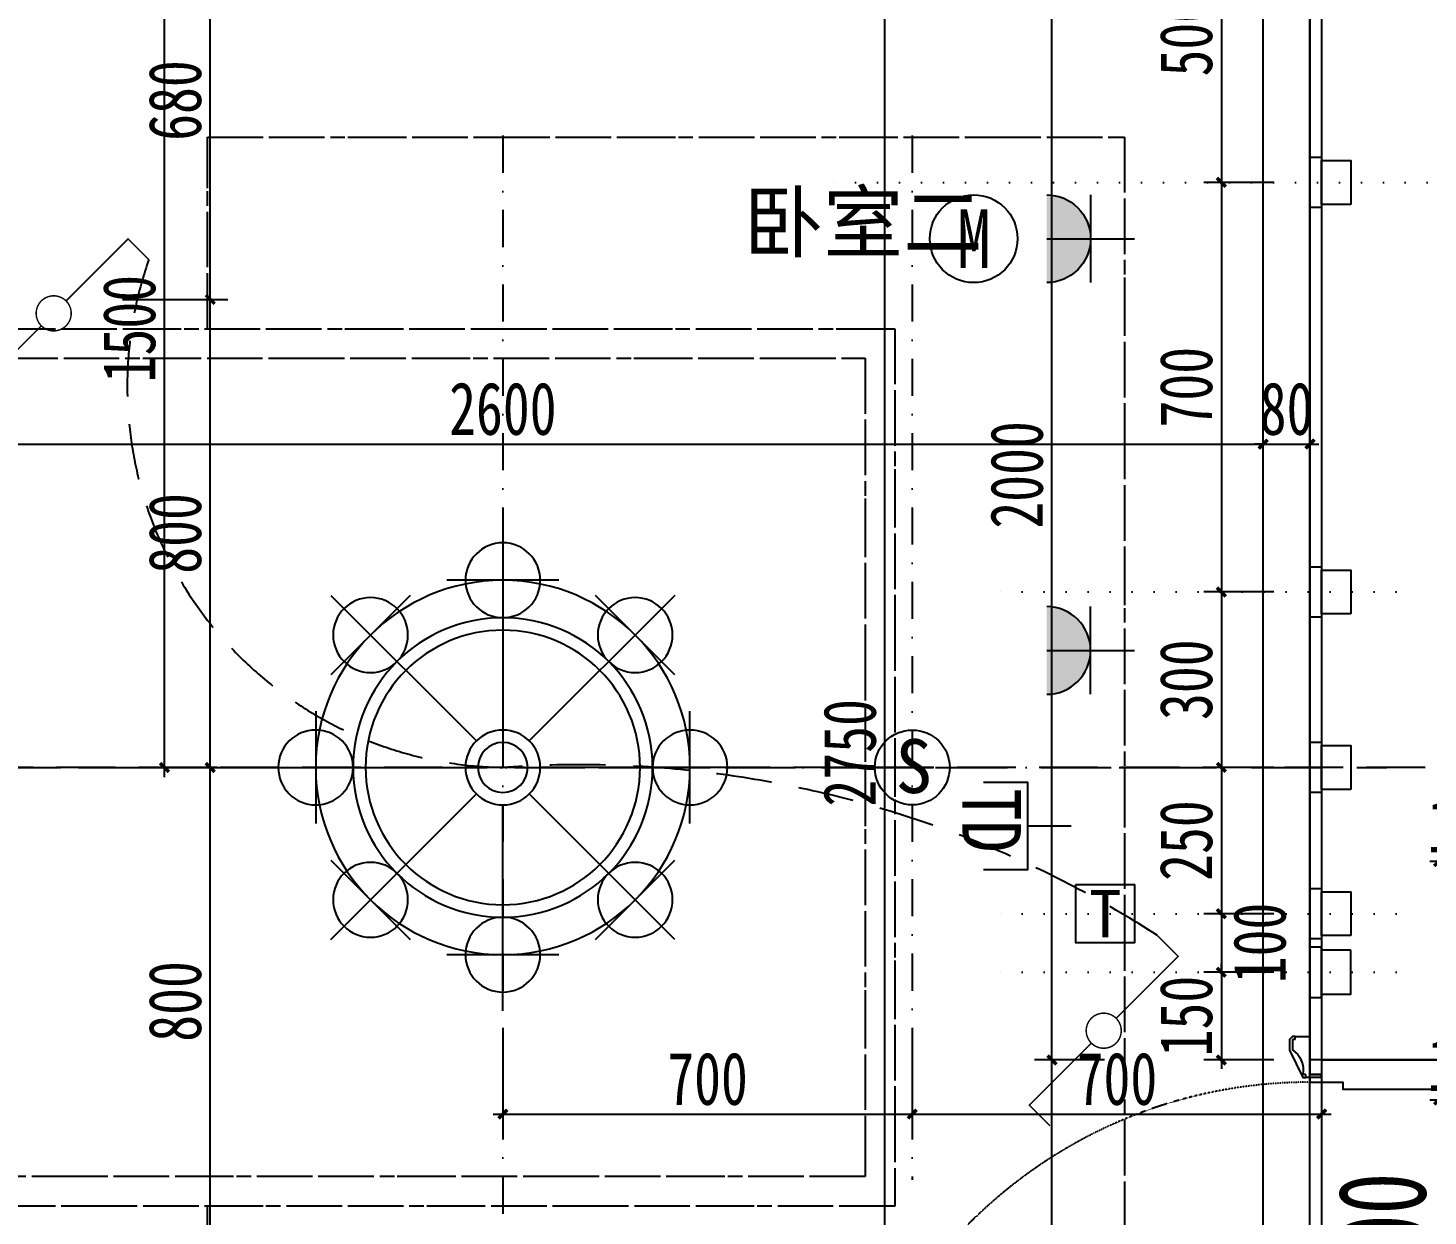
# Model space of a CAD drawing. Header units: millimetres. Extents: x -297 to 39764, y -29258 to 20315.
# Drawn here: x 8450 to 10844, y -17909 to -15878 of the extents above; entities that cross this region are included whole.
import ezdxf
from ezdxf.enums import TextEntityAlignment as Align

# ---------------------------------------------------------------- set-up
doc = ezdxf.new("R2010")
doc.units = ezdxf.units.MM
for name, pattern in [('_DASH', [0.6, 0.4, -0.2]), ('DASH', [0.35, 0.25, -0.1]), ('DASHDOT2', [12.7, 6.35, -3.175, 0, -3.175]), ('DOT2', [0.125, 0, -0.125]), ('HIDDEN', [9.525, 6.35, -3.175])]:
    doc.linetypes.add(name, pattern=pattern)
doc.layers.get('Defpoints').update_dxf_attribs({"color": 250})
for name, color, linetype in [('.-P平面尺寸', 30, 'DASH'), ('.-P建筑梁位', 4, 'Continuous'), ('.P-中心线', 214, 'DASH'), ('.P-墙体尺寸标注', 252, 'Continuous'), ('.P-家具虚线层', 250, 'Continuous'), ('.p-灯具连线', 6, 'Continuous'), ('.P-装饰轮廓', 180, 'Continuous'), ('.P-门', 4, 'Continuous'), ('.P-门套', 141, 'Continuous'), ('.PC-喷淋.烟感', 33, 'Continuous'), ('.PC-天花尺寸标注', 252, 'Continuous'), ('.PC-天花灯具', 203, 'Continuous'), ('.PC-天花造型', 163, 'Continuous'), ('.PC-灯具尺寸标注', 252, 'Continuous'), ('.PC-综合天花虚线层', 14, 'DASHDOT2'), ('.PF-活动家具', 141, 'Continuous'), ('.ZD-开关', 43, 'Continuous'), ('.ZD-弱电插座', 122, 'Continuous'), ('.ZD-强电开关', 183, 'Continuous'), ('.ZD-强电插座', 43, 'Continuous'), ('.ZD-插座虚线层', 214, 'DASH'), ('.ZD-点位引线', 1, 'Continuous'), ('.ZD-点位标注', 252, 'Continuous'), ('.ZD-空调开关', 212, 'Continuous'), ('A-Wall', 2, 'Continuous'), ('A-索引', 57, 'Continuous'), ('FF-TEXT', 2, 'Continuous'), ('Y-移动家具', 141, 'Continuous')]:
    doc.layers.add(name, color=color, linetype=linetype)
doc.styles.add('CHINESE', font='')
doc.styles.add('宋体', font='', dxfattribs={"width": 0.7, "height": 5})
doc.styles.add('文字样式', font='', dxfattribs={"width": 0.75})
doc.styles.get('CHINESE').set_extended_font_data('SimSun')
doc.styles.get('宋体').set_extended_font_data('SimSun')
doc.styles.get('文字样式').set_extended_font_data('SimSun')
doc.dimstyles.new('西安1-40（内部尺寸）', dxfattribs={"dimscale": 30, "dimtxt": 3, "dimasz": 0.5, "dimexe": 1, "dimexo": 1, "dimgap": 0.5, "dimtad": 1, "dimdec": 0, "dimrnd": 5, "dimtxsty": '文字样式', "dimblk": 'ARCHTICK', "dimcen": 1, "dimdle": 0.55, "dimclrd": 252, "dimclre": 252, "dimclrt": 30, "dimadec": 0, "dimazin": 0, "dimtfac": 1, "dimtdec": 0, "dimtix": 1, "dimtmove": 2, "dimatfit": 3, "dimfxl": 5, "dimfxlon": 1, "dimarcsym": 0})

# ---------------------------------------------------------------- blocks, each defined once
blk = doc.blocks.new('A$C303A7B2C')
at = {"layer": '.P-门套', "ltscale": 300}
for p, q in [((-60, 25), (-65, 25)), ((-65, 25), (-65, 0)), ((-60, 25), (-60, 30)), ((-60, 30), (-42, 30)), ((-65, 0), (0, 0)), ((0, 7), (0, 11.4)), ((5, 7), (0, 7)), ((0, -20), (0, 0)), ((5, -20), (5, 7)), ((5, -20), (0, -20))]:
    blk.add_line(p, q, dxfattribs=at)
for centre, radius, start, end in [((-7.7, 52.1), 40.8, 212.7332, 280.031), ((-0.5, 11.4), 0.5, 0, 100.031)]:
    blk.add_arc(centre, radius, start, end, dxfattribs=at)
at = {"layer": 'A-索引', "color": 5}
blk.add_lwpolyline([(-65, 25), (-65, 30), (-60, 35), (-42, 35), (5, 12), (5, 7)], dxfattribs=at)
blk = doc.blocks.new('*U62')
at = {"layer": '.P-门'}
blk.add_lwpolyline([(-88, 0), (-88, -824), (-38, -824), (-38, 0)], close=True, dxfattribs=at)
at = {"layer": '.P-门', "color": 251, "linetype": 'DASH', "ltscale": 0.05}
blk.add_arc((-38, 0), 824, 180, 270, dxfattribs=at)
at = {"layer": '.P-门套', "ltscale": 15}
for points in [[(-860, 240), (-860, 220), (-865, 220), (-865, 240), (-900, 240), (-900, 0), (-875, 0), (-875, 20), (-870, 20), (-870, 0), (-862, 0), (-862, 0), (-862, 56), (-850, 56), (-850, 240)], [(-40, 240), (-40, 220), (-35, 220), (-35, 240), (0, 240), (0, 0), (-25, 0), (-25, 20), (-30, 20), (-30, 0), (-38, 0), (-38, 0), (-38, 56), (-50, 56), (-50, 240)]]:
    blk.add_lwpolyline(points, close=True, dxfattribs=at)
at = {"layer": '.P-门套', "linetype": 'ByBlock'}
blk.add_blockref('A$C303A7B2C', (-865, 240), dxfattribs=at)
at = {"layer": '.P-门套', "linetype": 'ByBlock', "xscale": -1}
blk.add_blockref('A$C303A7B2C', (-35, 240), dxfattribs=at)
at = {"layer": '.P-门套', "linetype": 'ByBlock', "xscale": -1, "rotation": 180}
blk.add_blockref('A$C303A7B2C', (-875, 0), dxfattribs=at)
at = {"layer": '.P-门套', "linetype": 'ByBlock', "rotation": 180}
blk.add_blockref('A$C303A7B2C', (-25, 0), dxfattribs=at)
blk = doc.blocks.new('xc18001')
at = {"layer": 'Y-移动家具', "linetype": 'DASH', "ltscale": 100}
for p, q in [((650, -30, 0), (650, -2050, 0)), ((2150, -2050, 0), (2150, -30, 0)), ((650, -2050, 0), (2150, -2050, 0))]:
    blk.add_line(p, q, dxfattribs=at)
at = {"layer": 'Y-移动家具', "color": 250, "linetype": 'DASH', "ltscale": 100}
for p, q in [((700.5, -524.2, 0), (700.5, -1999.5, 0)), ((2099.5, -1999.5, 0), (2099.5, -524.2, 0)), ((700.5, -1999.5, 0), (2099.5, -1999.5, 0))]:
    blk.add_line(p, q, dxfattribs=at)
at = {"layer": 'Y-移动家具', "color": 250, "linetype": 'DASH', "ltscale": 100, "elevation": 0}
blk.add_lwpolyline([(650, -875.1), (322.5, -875.1), (322.5, -2443.2), (2477.5, -2443.2), (2477.5, -875.1), (2150, -875.1)], dxfattribs=at)
blk = doc.blocks.new('_ArchTick')
at = {"color": 0, "linetype": 'ByBlock', "const_width": 0.4}
blk.add_lwpolyline([(-0.5, -0.5), (0.5, 0.5)], dxfattribs=at)
blk = doc.blocks.new('*D179')
at = {"layer": '.-P平面尺寸', "color": 252, "linetype": 'ByBlock', "lineweight": -2, "transparency": 16777216}
for p, q in [((8761.6, -17958.6), (8761.6, -17125.6)), ((8611.6, -17142.1), (8791.6, -17142.1)), ((8611.6, -17942.1), (8791.6, -17942.1))]:
    blk.add_line(p, q, dxfattribs=at)
at = {"layer": 'Defpoints', "color": 0, "linetype": 'ByBlock', "transparency": 16777216}
for p in [(8382, -17142.1, 0), (8761.6, -17142.1), (8382, -17942.1)]:
    blk.add_point(p, dxfattribs=at)
at = {"layer": '.-P平面尺寸', "color": 252, "linetype": 'ByBlock', "lineweight": -2, "transparency": 16777216, "xscale": 15, "yscale": 15, "zscale": 15}
for p, rotation in [((8761.6, -17142.1), 90), ((8761.6, -17942.1), 270)]:
    blk.add_blockref('_ArchTick', p, dxfattribs=dict(at, rotation=rotation))
at = {"layer": '.-P平面尺寸', "color": 30, "linetype": 'ByBlock', "transparency": 16777216, "insert": (8701.6, -17542.1), "char_height": 90, "attachment_point": 5, "rotation": 90, "style": '文字样式'}
blk.add_mtext('800', dxfattribs=at)
blk = doc.blocks.new('*D180')
at = {"layer": '.-P平面尺寸', "color": 252, "linetype": 'ByBlock', "lineweight": -2, "transparency": 16777216}
for p, q in [((8611.6, -16342.1), (8791.6, -16342.1)), ((8761.6, -17158.6), (8761.6, -16325.6)), ((8611.6, -17142.1), (8791.6, -17142.1))]:
    blk.add_line(p, q, dxfattribs=at)
at = {"layer": 'Defpoints', "color": 0, "linetype": 'ByBlock', "transparency": 16777216}
for p in [(8382, -16342.1), (8761.6, -16342.1), (8382, -17142.1, 0)]:
    blk.add_point(p, dxfattribs=at)
at = {"layer": '.-P平面尺寸', "color": 252, "linetype": 'ByBlock', "lineweight": -2, "transparency": 16777216, "xscale": 15, "yscale": 15, "zscale": 15}
for p, rotation in [((8761.6, -16342.1), 90), ((8761.6, -17142.1), 270)]:
    blk.add_blockref('_ArchTick', p, dxfattribs=dict(at, rotation=rotation))
at = {"layer": '.-P平面尺寸', "color": 30, "linetype": 'ByBlock', "transparency": 16777216, "insert": (8701.6, -16742.1), "char_height": 90, "attachment_point": 5, "rotation": 90, "style": '文字样式'}
blk.add_mtext('800', dxfattribs=at)
blk = doc.blocks.new('*D181')
at = {"layer": '.-P平面尺寸', "color": 252, "linetype": 'ByBlock', "lineweight": -2, "transparency": 16777216}
for p, q in [((8761.6, -16358.6), (8761.6, -15645.6)), ((8611.6, -15662.1), (8791.6, -15662.1)), ((8611.6, -16342.1), (8791.6, -16342.1))]:
    blk.add_line(p, q, dxfattribs=at)
at = {"layer": 'Defpoints', "color": 0, "linetype": 'ByBlock', "transparency": 16777216}
for p in [(8432, -15662.1), (8761.6, -15662.1), (8432, -16342.1)]:
    blk.add_point(p, dxfattribs=at)
at = {"layer": '.-P平面尺寸', "color": 252, "linetype": 'ByBlock', "lineweight": -2, "transparency": 16777216, "xscale": 15, "yscale": 15, "zscale": 15}
for p, rotation in [((8761.6, -15662.1), 90), ((8761.6, -16342.1), 270)]:
    blk.add_blockref('_ArchTick', p, dxfattribs=dict(at, rotation=rotation))
at = {"layer": '.-P平面尺寸', "color": 30, "linetype": 'ByBlock', "transparency": 16777216, "insert": (8701.6, -16002.1), "char_height": 90, "attachment_point": 5, "rotation": 90, "style": '文字样式'}
blk.add_mtext('680', dxfattribs=at)
blk = doc.blocks.new('ttrutuuyyy')
at = {"layer": '.P-家具虚线层', "color": 250, "linetype": '_DASH', "ltscale": 200}
for p, q in [((27911.9, -16392.1, 0), (29931.9, -16392.1, 0)), ((29931.9, -16392.1, 0), (29931.9, -17892.1, 0)), ((28406.1, -16442.6, 0), (29881.4, -16442.6, 0)), ((29881.4, -16442.6, 0), (29881.4, -17841.6, 0)), ((29881.4, -17841.6, 0), (28406.1, -17841.6, 0)), ((29931.9, -17892.1, 0), (27911.9, -17892.1, 0))]:
    blk.add_line(p, q, dxfattribs=at)
at = {"layer": '.P-家具虚线层', "color": 250, "linetype": '_DASH', "ltscale": 200, "elevation": 0}
blk.add_lwpolyline([(28757, -16392.1), (28757, -16064.6), (30325.1, -16064.6), (30325.1, -18219.6), (28757, -18219.6), (28757, -17892.1)], dxfattribs=at)
blk = doc.blocks.new('A$Cd2e37dc6')
at = {"layer": '.-P建筑梁位', "color": 4, "linetype": 'DASH', "ltscale": 300}
blk.add_lwpolyline([(900, 13878.4), (3700, 13878.4), (3700, 10278.4), (900, 10278.4)], close=True, dxfattribs=at)
blk.add_lwpolyline([(3700, 11928.4), (3700, 10278.4)], dxfattribs=at)
at = {"layer": '.-P建筑梁位', "color": 250, "linetype": 'DASH', "ltscale": 300, "style": '宋体', "width": 0.7}
blk.add_text('200X400', height=150, rotation=90, dxfattribs=at).set_placement((3877.8, 11185.7))
blk = doc.blocks.new('A$C03F42210')
at = {"color": 250, "ltscale": 100}
for p, q in [((0, 390), (0, 60)), ((-90, 300), (90, 300)), ((-275.8, 148.5), (-148.5, 275.8)), ((-275.8, 275.8), (-42.4, 42.4)), ((275.8, 275.8), (42.4, 42.4)), ((148.5, 275.8), (275.8, 148.5)), ((-300, -90), (-300, 90)), ((300, 90), (300, -90)), ((-390, 0), (-60, 0)), ((390, 0), (60, 0)), ((-275.8, -275.8), (-42.4, -42.4)), ((275.8, -275.8), (42.4, -42.4)), ((0, -390), (0, -60)), ((-148.5, -275.8), (-275.8, -148.5)), ((275.8, -148.5), (148.5, -275.8)), ((90, -300), (-90, -300))]:
    blk.add_line(p, q, dxfattribs=at)
at = {"ltscale": 100}
for centre, radius in [((0, 300), 60), ((0, 0), 300), ((-212.1, 212.1), 60), ((212.1, 212.1), 60), ((0, 0), 220), ((-300, 0), 60), ((300, 0), 60), ((-212.1, -212.1), 60), ((212.1, -212.1), 60), ((0, -300), 60)]:
    blk.add_circle(centre, radius, dxfattribs=at)
at = {"color": 250, "ltscale": 100}
for radius in [240, 60]:
    blk.add_circle((0, 0), radius, dxfattribs=at)
blk.add_circle((0, 0), 40)
blk = doc.blocks.new('*D707')
at = {"layer": '.P-墙体尺寸标注', "color": 252, "linetype": 'ByBlock', "lineweight": -2, "transparency": 16777216}
for p, q in [((10861.9, -17620.8), (10861.9, -17740.8)), ((10961.9, -17620.8), (10961.9, -17740.8)), ((10861.9, -17710.8), (10846.9, -17710.8)), ((10961.9, -17710.8), (10861.9, -17710.8)), ((10961.9, -17710.8), (10976.9, -17710.8))]:
    blk.add_line(p, q, dxfattribs=at)
at = {"layer": 'Defpoints', "color": 0, "linetype": 'ByBlock', "transparency": 16777216}
for p in [(10861.9, -17542.1), (10961.9, -17542.1), (10861.9, -17710.8)]:
    blk.add_point(p, dxfattribs=at)
at = {"layer": '.P-墙体尺寸标注', "color": 252, "linetype": 'ByBlock', "lineweight": -2, "transparency": 16777216, "xscale": 15, "yscale": 15, "zscale": 15}
blk.add_blockref('_ArchTick', (10861.9, -17710.8), dxfattribs=at)
at = {"layer": '.P-墙体尺寸标注', "color": 252, "linetype": 'ByBlock', "lineweight": -2, "transparency": 16777216, "xscale": 15, "yscale": 15, "zscale": 15, "rotation": 180}
blk.add_blockref('_ArchTick', (10961.9, -17710.8), dxfattribs=at)
at = {"layer": '.P-墙体尺寸标注', "color": 30, "linetype": 'ByBlock', "transparency": 16777216, "insert": (10911.9, -17650.8), "char_height": 90, "attachment_point": 5, "style": '文字样式'}
blk.add_mtext('100', dxfattribs=at)
blk = doc.blocks.new('*D736')
at = {"layer": '.P-墙体尺寸标注', "color": 252, "linetype": 'ByBlock', "lineweight": -2, "transparency": 16777216}
for p, q in [((7861.9, 103.9), (7861.9, 223.9)), ((10261.9, 103.9), (10261.9, 223.9)), ((7845.4, 193.9), (10278.4, 193.9))]:
    blk.add_line(p, q, dxfattribs=at)
at = {"layer": 'Defpoints', "color": 0, "linetype": 'ByBlock', "transparency": 16777216}
for p in [(10261.9, 193.9), (7861.9, 0), (10261.9, -26442.1)]:
    blk.add_point(p, dxfattribs=at)
at = {"layer": '.P-墙体尺寸标注', "color": 252, "linetype": 'ByBlock', "lineweight": -2, "transparency": 16777216, "xscale": 15, "yscale": 15, "zscale": 15, "rotation": 180}
blk.add_blockref('_ArchTick', (7861.9, 193.9), dxfattribs=at)
at = {"layer": '.P-墙体尺寸标注', "color": 252, "linetype": 'ByBlock', "lineweight": -2, "transparency": 16777216, "xscale": 15, "yscale": 15, "zscale": 15}
blk.add_blockref('_ArchTick', (10261.9, 193.9), dxfattribs=at)
at = {"layer": '.P-墙体尺寸标注', "color": 30, "linetype": 'ByBlock', "transparency": 16777216, "insert": (9061.9, 253.9), "char_height": 90, "attachment_point": 5, "style": '文字样式'}
blk.add_mtext('2400', dxfattribs=at)
blk = doc.blocks.new('*D753')
at = {"layer": '.P-墙体尺寸标注', "color": 252, "linetype": 'ByBlock', "lineweight": -2, "transparency": 16777216}
for p, q in [((8811.9, 67.2), (8811.9, 187.2)), ((9611.9, 67.2), (9611.9, 187.2)), ((8795.4, 157.2), (9628.4, 157.2))]:
    blk.add_line(p, q, dxfattribs=at)
at = {"layer": 'Defpoints', "color": 0, "linetype": 'ByBlock', "transparency": 16777216}
for p in [(9611.9, 157.2), (8811.9, 0), (9611.9, -21142.1)]:
    blk.add_point(p, dxfattribs=at)
at = {"layer": '.P-墙体尺寸标注', "color": 252, "linetype": 'ByBlock', "lineweight": -2, "transparency": 16777216, "xscale": 15, "yscale": 15, "zscale": 15, "rotation": 180}
blk.add_blockref('_ArchTick', (8811.9, 157.2), dxfattribs=at)
at = {"layer": '.P-墙体尺寸标注', "color": 252, "linetype": 'ByBlock', "lineweight": -2, "transparency": 16777216, "xscale": 15, "yscale": 15, "zscale": 15}
blk.add_blockref('_ArchTick', (9611.9, 157.2), dxfattribs=at)
at = {"layer": '.P-墙体尺寸标注', "color": 30, "linetype": 'ByBlock', "transparency": 16777216, "insert": (9211.9, 217.2), "char_height": 90, "attachment_point": 5, "style": '文字样式'}
blk.add_mtext('800', dxfattribs=at)
blk = doc.blocks.new('*D762')
at = {"layer": '.P-墙体尺寸标注', "color": 252, "linetype": 'ByBlock', "lineweight": -2, "transparency": 16777216}
for p, q in [((10861.9, -17393), (10861.9, -17273)), ((10961.9, -17393), (10961.9, -17273)), ((10861.9, -17303), (10846.9, -17303)), ((10861.9, -17303), (10961.9, -17303)), ((10961.9, -17303), (10976.9, -17303))]:
    blk.add_line(p, q, dxfattribs=at)
at = {"layer": 'Defpoints', "color": 0, "linetype": 'ByBlock', "transparency": 16777216}
for p in [(10961.9, -17303), (10861.9, -17442.1), (10961.9, -17442.1)]:
    blk.add_point(p, dxfattribs=at)
at = {"layer": '.P-墙体尺寸标注', "color": 252, "linetype": 'ByBlock', "lineweight": -2, "transparency": 16777216, "xscale": 15, "yscale": 15, "zscale": 15}
blk.add_blockref('_ArchTick', (10861.9, -17303), dxfattribs=at)
at = {"layer": '.P-墙体尺寸标注', "color": 252, "linetype": 'ByBlock', "lineweight": -2, "transparency": 16777216, "xscale": 15, "yscale": 15, "zscale": 15, "rotation": 180}
blk.add_blockref('_ArchTick', (10961.9, -17303), dxfattribs=at)
at = {"layer": '.P-墙体尺寸标注', "color": 30, "linetype": 'ByBlock', "transparency": 16777216, "insert": (10911.9, -17243), "char_height": 90, "attachment_point": 5, "style": '文字样式'}
blk.add_mtext('100', dxfattribs=at)
blk = doc.blocks.new('*D773')
at = {"layer": '.P-墙体尺寸标注', "color": 252, "linetype": 'ByBlock', "lineweight": -2, "transparency": 16777216}
for p, q in [((10290.8, -17642.1), (10170.8, -17642.1)), ((10200.8, -18558.6), (10200.8, -17625.6)), ((10290.8, -18542.1), (10170.8, -18542.1))]:
    blk.add_line(p, q, dxfattribs=at)
at = {"layer": 'Defpoints', "color": 0, "linetype": 'ByBlock', "transparency": 16777216}
for p in [(10200.8, -17642.1), (10661.9, -17642.1), (10661.9, -18542.1)]:
    blk.add_point(p, dxfattribs=at)
at = {"layer": '.P-墙体尺寸标注', "color": 252, "linetype": 'ByBlock', "lineweight": -2, "transparency": 16777216, "xscale": 15, "yscale": 15, "zscale": 15}
for p, rotation in [((10200.8, -17642.1), 90), ((10200.8, -18542.1), 270)]:
    blk.add_blockref('_ArchTick', p, dxfattribs=dict(at, rotation=rotation))
at = {"layer": '.P-墙体尺寸标注', "color": 30, "linetype": 'ByBlock', "transparency": 16777216, "insert": (10140.8, -18092.1), "char_height": 90, "attachment_point": 5, "rotation": 90, "style": '文字样式'}
blk.add_mtext('900', dxfattribs=at)
blk = doc.blocks.new('*D774')
at = {"layer": '.P-墙体尺寸标注', "color": 252, "linetype": 'ByBlock', "lineweight": -2, "transparency": 16777216}
for p, q in [((10200.8, -17658.6), (10200.8, -15625.6)), ((10290.8, -15642.1), (10170.8, -15642.1)), ((10290.8, -17642.1), (10170.8, -17642.1))]:
    blk.add_line(p, q, dxfattribs=at)
at = {"layer": 'Defpoints', "color": 0, "linetype": 'ByBlock', "transparency": 16777216}
for p in [(10200.8, -15642.1), (10661.9, -15642.1), (10661.9, -17642.1)]:
    blk.add_point(p, dxfattribs=at)
at = {"layer": '.P-墙体尺寸标注', "color": 252, "linetype": 'ByBlock', "lineweight": -2, "transparency": 16777216, "xscale": 15, "yscale": 15, "zscale": 15}
for p, rotation in [((10200.8, -15642.1), 90), ((10200.8, -17642.1), 270)]:
    blk.add_blockref('_ArchTick', p, dxfattribs=dict(at, rotation=rotation))
at = {"layer": '.P-墙体尺寸标注', "color": 30, "linetype": 'ByBlock', "transparency": 16777216, "insert": (10140.8, -16642.1), "char_height": 90, "attachment_point": 5, "rotation": 90, "style": '文字样式'}
blk.add_mtext('2000', dxfattribs=at)
blk = doc.blocks.new('*D840')
at = {"layer": '.PC-天花尺寸标注', "color": 252, "linetype": 'ByBlock', "lineweight": -2, "transparency": 16777216}
for p, q in [((9915.3, -18508.6), (9915.3, -15725.6)), ((10005.3, -15742.1), (9885.3, -15742.1)), ((10005.3, -18492.1), (9885.3, -18492.1))]:
    blk.add_line(p, q, dxfattribs=at)
at = {"layer": 'Defpoints', "color": 0, "linetype": 'ByBlock', "transparency": 16777216}
for p in [(9915.3, -15742.1), (10561.9, -15742.1), (10561.9, -18492.1)]:
    blk.add_point(p, dxfattribs=at)
at = {"layer": '.PC-天花尺寸标注', "color": 252, "linetype": 'ByBlock', "lineweight": -2, "transparency": 16777216, "xscale": 15, "yscale": 15, "zscale": 15}
for p, rotation in [((9915.3, -15742.1), 90), ((9915.3, -18492.1), 270)]:
    blk.add_blockref('_ArchTick', p, dxfattribs=dict(at, rotation=rotation))
at = {"layer": '.PC-天花尺寸标注', "color": 30, "linetype": 'ByBlock', "transparency": 16777216, "insert": (9855.3, -17117.1), "char_height": 90, "attachment_point": 5, "rotation": 90, "style": '文字样式'}
blk.add_mtext('2750', dxfattribs=at)
blk = doc.blocks.new('*D843')
at = {"layer": '.PC-天花尺寸标注', "color": 252, "linetype": 'ByBlock', "lineweight": -2, "transparency": 16777216}
for p, q in [((7961.9, -16499.3), (7961.9, -16619.3)), ((10561.9, -16589.3), (10561.9, -16559.3)), ((7945.4, -16589.3), (10578.4, -16589.3))]:
    blk.add_line(p, q, dxfattribs=at)
at = {"layer": 'Defpoints', "color": 0, "linetype": 'ByBlock', "transparency": 16777216}
for p in [(7961.9, -16342.1), (10561.9, -16589.3), (10561.9, -16589.3)]:
    blk.add_point(p, dxfattribs=at)
at = {"layer": '.PC-天花尺寸标注', "color": 252, "linetype": 'ByBlock', "lineweight": -2, "transparency": 16777216, "xscale": 15, "yscale": 15, "zscale": 15, "rotation": 180}
blk.add_blockref('_ArchTick', (7961.9, -16589.3), dxfattribs=at)
at = {"layer": '.PC-天花尺寸标注', "color": 252, "linetype": 'ByBlock', "lineweight": -2, "transparency": 16777216, "xscale": 15, "yscale": 15, "zscale": 15}
blk.add_blockref('_ArchTick', (10561.9, -16589.3), dxfattribs=at)
at = {"layer": '.PC-天花尺寸标注', "color": 30, "linetype": 'ByBlock', "transparency": 16777216, "insert": (9261.9, -16529.3), "char_height": 90, "attachment_point": 5, "style": '文字样式'}
blk.add_mtext('2600', dxfattribs=at)
blk = doc.blocks.new('*D844')
at = {"layer": '.PC-天花尺寸标注', "color": 252, "linetype": 'ByBlock', "lineweight": -2, "transparency": 16777216}
for p, q in [((10561.9, -16589.3), (10561.9, -16559.3)), ((10641.9, -16589.3), (10641.9, -16559.3)), ((10561.9, -16589.3), (10546.9, -16589.3)), ((10561.9, -16589.3), (10641.9, -16589.3)), ((10641.9, -16589.3), (10656.9, -16589.3))]:
    blk.add_line(p, q, dxfattribs=at)
at = {"layer": 'Defpoints', "color": 0, "linetype": 'ByBlock', "transparency": 16777216}
for p in [(10561.9, -16589.3), (10641.9, -16589.3), (10641.9, -16589.3)]:
    blk.add_point(p, dxfattribs=at)
at = {"layer": '.PC-天花尺寸标注', "color": 252, "linetype": 'ByBlock', "lineweight": -2, "transparency": 16777216, "xscale": 15, "yscale": 15, "zscale": 15}
blk.add_blockref('_ArchTick', (10561.9, -16589.3), dxfattribs=at)
at = {"layer": '.PC-天花尺寸标注', "color": 252, "linetype": 'ByBlock', "lineweight": -2, "transparency": 16777216, "xscale": 15, "yscale": 15, "zscale": 15, "rotation": 180}
blk.add_blockref('_ArchTick', (10641.9, -16589.3), dxfattribs=at)
at = {"layer": '.PC-天花尺寸标注', "color": 30, "linetype": 'ByBlock', "transparency": 16777216, "insert": (10601.9, -16529.3), "char_height": 90, "attachment_point": 5, "style": '文字样式'}
blk.add_mtext('80', dxfattribs=at)
blk = doc.blocks.new('智能感烟探测器')
at = {"linetype": 'ByBlock'}
blk.add_circle((0, 0), 75, dxfattribs=at)
at = {"linetype": 'ByBlock', "style": '文字样式'}
blk.add_text('S', height=108, dxfattribs=at).set_placement((-33.6, -51.3))
blk = doc.blocks.new('*D893')
at = {"layer": '.PC-灯具尺寸标注', "color": 252, "linetype": 'ByBlock', "lineweight": -2, "transparency": 16777216}
for p, q in [((9261.9, -17644.6), (9261.9, -17764.6)), ((9961.9, -17644.6), (9961.9, -17764.6)), ((9245.4, -17734.6), (9978.4, -17734.6))]:
    blk.add_line(p, q, dxfattribs=at)
at = {"layer": 'Defpoints', "color": 0, "linetype": 'ByBlock', "transparency": 16777216}
for p in [(9261.9, -17142.1), (9961.9, -17142.1), (9961.9, -17734.6)]:
    blk.add_point(p, dxfattribs=at)
at = {"layer": '.PC-灯具尺寸标注', "color": 252, "linetype": 'ByBlock', "lineweight": -2, "transparency": 16777216, "xscale": 15, "yscale": 15, "zscale": 15, "rotation": 180}
blk.add_blockref('_ArchTick', (9261.9, -17734.6), dxfattribs=at)
at = {"layer": '.PC-灯具尺寸标注', "color": 252, "linetype": 'ByBlock', "lineweight": -2, "transparency": 16777216, "xscale": 15, "yscale": 15, "zscale": 15}
blk.add_blockref('_ArchTick', (9961.9, -17734.6), dxfattribs=at)
at = {"layer": '.PC-灯具尺寸标注', "color": 30, "linetype": 'ByBlock', "transparency": 16777216, "insert": (9611.9, -17674.6), "char_height": 90, "attachment_point": 5, "style": '文字样式'}
blk.add_mtext('700', dxfattribs=at)
blk = doc.blocks.new('*D894')
at = {"layer": '.PC-灯具尺寸标注', "color": 252, "linetype": 'ByBlock', "lineweight": -2, "transparency": 16777216}
for p, q in [((9961.9, -17644.6), (9961.9, -17764.6)), ((10661.9, -17644.6), (10661.9, -17764.6)), ((9945.4, -17734.6), (10678.4, -17734.6))]:
    blk.add_line(p, q, dxfattribs=at)
at = {"layer": 'Defpoints', "color": 0, "linetype": 'ByBlock', "transparency": 16777216}
for p in [(9961.9, -17142.1), (10661.9, -17542.1), (10661.9, -17734.6)]:
    blk.add_point(p, dxfattribs=at)
at = {"layer": '.PC-灯具尺寸标注', "color": 252, "linetype": 'ByBlock', "lineweight": -2, "transparency": 16777216, "xscale": 15, "yscale": 15, "zscale": 15, "rotation": 180}
blk.add_blockref('_ArchTick', (9961.9, -17734.6), dxfattribs=at)
at = {"layer": '.PC-灯具尺寸标注', "color": 252, "linetype": 'ByBlock', "lineweight": -2, "transparency": 16777216, "xscale": 15, "yscale": 15, "zscale": 15}
blk.add_blockref('_ArchTick', (10661.9, -17734.6), dxfattribs=at)
at = {"layer": '.PC-灯具尺寸标注', "color": 30, "linetype": 'ByBlock', "transparency": 16777216, "insert": (10311.9, -17674.6), "char_height": 90, "attachment_point": 5, "style": '文字样式'}
blk.add_mtext('700', dxfattribs=at)
blk = doc.blocks.new('*D895')
at = {"layer": '.PC-灯具尺寸标注', "color": 252, "linetype": 'ByBlock', "lineweight": -2, "transparency": 16777216}
for p, q in [((8683.3, -17158.6), (8683.3, -15625.6)), ((8773.3, -15642.1), (8653.3, -15642.1)), ((8773.3, -17142.1), (8653.3, -17142.1))]:
    blk.add_line(p, q, dxfattribs=at)
at = {"layer": 'Defpoints', "color": 0, "linetype": 'ByBlock', "transparency": 16777216}
for p in [(8683.3, -15642.1), (9461.9, -15642.1), (9261.9, -17142.1)]:
    blk.add_point(p, dxfattribs=at)
at = {"layer": '.PC-灯具尺寸标注', "color": 252, "linetype": 'ByBlock', "lineweight": -2, "transparency": 16777216, "xscale": 15, "yscale": 15, "zscale": 15}
for p, rotation in [((8683.3, -15642.1), 90), ((8683.3, -17142.1), 270)]:
    blk.add_blockref('_ArchTick', p, dxfattribs=dict(at, rotation=rotation))
at = {"layer": '.PC-灯具尺寸标注', "color": 30, "linetype": 'ByBlock', "transparency": 16777216, "insert": (8623.3, -16392.1), "char_height": 90, "attachment_point": 5, "rotation": 90, "style": '文字样式'}
blk.add_mtext('1500', dxfattribs=at)
blk = doc.blocks.new('DHXBHXA$C4F97044B')
at = {"const_width": 2.5}
for points in [[(21.2, -21.2, -1), (-21.2, 21.2), (-127.3, 127.3), (-91.9, 162.6)], [(-21.2, 21.2, -1), (21.2, -21.2), (127.3, -127.3), (91.9, -162.6)]]:
    blk.add_lwpolyline(points, format="xyb", dxfattribs=at)
blk = doc.blocks.new('2312')
at = {"layer": '.ZD-强电开关', "color": 6, "linetype": 'ByBlock', "ltscale": 0.1}
for points in [[(-50, 43), (-50, -43), (-70, -43), (-70, 43)], [(0, -37.5), (-50, -37.5), (-50, 37.5), (0, 37.5)]]:
    blk.add_lwpolyline(points, close=True, dxfattribs=at)
blk = doc.blocks.new('插座（多个）')
at = {"layer": '.ZD-强电插座'}
h = blk.add_hatch(color=256, dxfattribs=at)
h.paths.add_polyline_path([(0, -600), (300, -600, 0.414214), (0, -300)])
h.paths.add_polyline_path([(-300, -600), (0, -600), (0, -300, 0.414214)])
for p, q in [((0, -600), (0, 0)), ((300, -300), (-300, -300))]:
    blk.add_line(p, q, dxfattribs=at)
blk.add_arc((0, -600), 300, 0, 180, dxfattribs=at)
at = {"layer": '.ZD-强电插座', "style": '文字样式', "width": 0.85}
blk.add_attdef('212', (81.7, 0), '', height=200, dxfattribs=at)
blk = doc.blocks.new('接线盒01')
at = {"layer": '.ZD-开关', "color": 6, "linetype": 'ByBlock', "ltscale": 0.1}
for points in [[(0, -37.5), (50, -37.5), (50, 37.5), (0, 37.5)], [(50, 43), (50, -43), (70, -43), (70, 43)]]:
    blk.add_lwpolyline(points, close=True, dxfattribs=at)
blk = doc.blocks.new('墙面数据插座')
blk.add_line((245003.034, 64376.706), (245003.034, 64375.206))
blk.add_lwpolyline([(245001.534, 64378.206), (245001.534, 64376.706), (245004.534, 64376.706), (245004.534, 64378.206)])
at = {"style": '文字样式', "width": 0.8}
blk.add_attdef('TD', (245001.881, 64376.981), '', height=2, dxfattribs=at)
blk = doc.blocks.new('幕帘式红外探测器')
blk.add_circle((245003.034, 64349.067), 1.5)
at = {"style": '文字样式', "width": 0.85}
blk.add_attdef('M', text='', height=2, dxfattribs=at).set_placement((245003.142, 64349.06), align=Align.MIDDLE_CENTER)
blk = doc.blocks.new('A$C57886322')
at = {"layer": '.ZD-点位标注', "color": 6}
blk.add_lwpolyline([(0, 107.5), (100, 107.5), (100, 7.5), (0, 7.5)], close=True, dxfattribs=at)
at = {"linetype": 'ByBlock', "style": '文字样式'}
blk.add_attdef('K', (22.7, 17.1), '', height=81, dxfattribs=at)
blk = doc.blocks.new('*D1023')
at = {"layer": '.ZD-点位标注', "color": 252, "linetype": 'ByBlock', "lineweight": -2, "transparency": 16777216}
for p, q in [((10490.4, -15625.6), (10490.4, -16158.6)), ((10580.4, -15642.1), (10460.4, -15642.1)), ((10580.4, -16142.1), (10460.4, -16142.1))]:
    blk.add_line(p, q, dxfattribs=at)
at = {"layer": 'Defpoints', "color": 0, "linetype": 'ByBlock', "transparency": 16777216}
for p in [(10661.9, -15642.1), (10490.4, -16142.1), (10661.9, -16142.1)]:
    blk.add_point(p, dxfattribs=at)
at = {"layer": '.ZD-点位标注', "color": 252, "linetype": 'ByBlock', "lineweight": -2, "transparency": 16777216, "xscale": 15, "yscale": 15, "zscale": 15}
for p, rotation in [((10490.4, -15642.1), 90), ((10490.4, -16142.1), 270)]:
    blk.add_blockref('_ArchTick', p, dxfattribs=dict(at, rotation=rotation))
at = {"layer": '.ZD-点位标注', "color": 30, "linetype": 'ByBlock', "transparency": 16777216, "insert": (10430.4, -15892.1), "char_height": 90, "attachment_point": 5, "rotation": 90, "style": '文字样式'}
blk.add_mtext('500', dxfattribs=at)
blk = doc.blocks.new('*D1024')
at = {"layer": '.ZD-点位标注', "color": 252, "linetype": 'ByBlock', "lineweight": -2, "transparency": 16777216}
for p, q in [((10490.4, -16125.6), (10490.4, -16858.6)), ((10580.4, -16142.1), (10460.4, -16142.1)), ((10580.4, -16842.1), (10460.4, -16842.1))]:
    blk.add_line(p, q, dxfattribs=at)
at = {"layer": 'Defpoints', "color": 0, "linetype": 'ByBlock', "transparency": 16777216}
for p in [(10661.9, -16142.1), (10490.4, -16842.1), (10711.9, -16842.1, 0)]:
    blk.add_point(p, dxfattribs=at)
at = {"layer": '.ZD-点位标注', "color": 252, "linetype": 'ByBlock', "lineweight": -2, "transparency": 16777216, "xscale": 15, "yscale": 15, "zscale": 15}
for p, rotation in [((10490.4, -16142.1), 90), ((10490.4, -16842.1), 270)]:
    blk.add_blockref('_ArchTick', p, dxfattribs=dict(at, rotation=rotation))
at = {"layer": '.ZD-点位标注', "color": 30, "linetype": 'ByBlock', "transparency": 16777216, "insert": (10430.4, -16492.1), "char_height": 90, "attachment_point": 5, "rotation": 90, "style": '文字样式'}
blk.add_mtext('700', dxfattribs=at)
blk = doc.blocks.new('*D1025')
at = {"layer": '.ZD-点位标注', "color": 252, "linetype": 'ByBlock', "lineweight": -2, "transparency": 16777216}
for p, q in [((10490.4, -16825.6), (10490.4, -17158.6)), ((10580.4, -16842.1), (10460.4, -16842.1)), ((10580.4, -17142.1), (10460.4, -17142.1))]:
    blk.add_line(p, q, dxfattribs=at)
at = {"layer": 'Defpoints', "color": 0, "linetype": 'ByBlock', "transparency": 16777216}
for p in [(10711.9, -16842.1, 0), (10490.4, -17142.1), (10711.9, -17142.1)]:
    blk.add_point(p, dxfattribs=at)
at = {"layer": '.ZD-点位标注', "color": 252, "linetype": 'ByBlock', "lineweight": -2, "transparency": 16777216, "xscale": 15, "yscale": 15, "zscale": 15}
for p, rotation in [((10490.4, -16842.1), 90), ((10490.4, -17142.1), 270)]:
    blk.add_blockref('_ArchTick', p, dxfattribs=dict(at, rotation=rotation))
at = {"layer": '.ZD-点位标注', "color": 30, "linetype": 'ByBlock', "transparency": 16777216, "insert": (10430.4, -16992.1), "char_height": 90, "attachment_point": 5, "rotation": 90, "style": '文字样式'}
blk.add_mtext('300', dxfattribs=at)
blk = doc.blocks.new('*D1026')
at = {"layer": '.ZD-点位标注', "color": 252, "linetype": 'ByBlock', "lineweight": -2, "transparency": 16777216}
for p, q in [((10490.4, -17125.6), (10490.4, -17408.6)), ((10580.4, -17142.1), (10460.4, -17142.1)), ((10580.4, -17392.1), (10460.4, -17392.1))]:
    blk.add_line(p, q, dxfattribs=at)
at = {"layer": 'Defpoints', "color": 0, "linetype": 'ByBlock', "transparency": 16777216}
for p in [(10711.9, -17142.1), (10490.4, -17392.1), (10711.9, -17392.1)]:
    blk.add_point(p, dxfattribs=at)
at = {"layer": '.ZD-点位标注', "color": 252, "linetype": 'ByBlock', "lineweight": -2, "transparency": 16777216, "xscale": 15, "yscale": 15, "zscale": 15}
for p, rotation in [((10490.4, -17142.1), 90), ((10490.4, -17392.1), 270)]:
    blk.add_blockref('_ArchTick', p, dxfattribs=dict(at, rotation=rotation))
at = {"layer": '.ZD-点位标注', "color": 30, "linetype": 'ByBlock', "transparency": 16777216, "insert": (10430.4, -17267.1), "char_height": 90, "attachment_point": 5, "rotation": 90, "style": '文字样式'}
blk.add_mtext('250', dxfattribs=at)
blk = doc.blocks.new('*D1027')
at = {"layer": '.ZD-点位标注', "color": 252, "linetype": 'ByBlock', "lineweight": -2, "transparency": 16777216}
for p, q in [((10490.4, -17375.6), (10490.4, -17508.6)), ((10580.4, -17392.1), (10460.4, -17392.1)), ((10580.4, -17492.1), (10460.4, -17492.1))]:
    blk.add_line(p, q, dxfattribs=at)
at = {"layer": 'Defpoints', "color": 0, "linetype": 'ByBlock', "transparency": 16777216}
for p in [(10711.9, -17392.1), (10490.4, -17492.1), (10711.9, -17492.1)]:
    blk.add_point(p, dxfattribs=at)
at = {"layer": '.ZD-点位标注', "color": 252, "linetype": 'ByBlock', "lineweight": -2, "transparency": 16777216, "xscale": 15, "yscale": 15, "zscale": 15}
for p, rotation in [((10490.4, -17392.1), 90), ((10490.4, -17492.1), 270)]:
    blk.add_blockref('_ArchTick', p, dxfattribs=dict(at, rotation=rotation))
at = {"layer": '.ZD-点位标注', "color": 30, "linetype": 'ByBlock', "transparency": 16777216, "insert": (10556.1, -17442.1), "char_height": 90, "attachment_point": 5, "rotation": 90, "style": '文字样式'}
blk.add_mtext('100', dxfattribs=at)
blk = doc.blocks.new('*D1028')
at = {"layer": '.ZD-点位标注', "color": 252, "linetype": 'ByBlock', "lineweight": -2, "transparency": 16777216}
for p, q in [((10580.4, -17492.1), (10460.4, -17492.1)), ((10490.4, -17492.1), (10490.4, -17477.1)), ((10490.4, -17492.1), (10490.4, -17642.1)), ((10580.4, -17642.1), (10460.4, -17642.1)), ((10490.4, -17642.1), (10490.4, -17657.1))]:
    blk.add_line(p, q, dxfattribs=at)
at = {"layer": 'Defpoints', "color": 0, "linetype": 'ByBlock', "transparency": 16777216}
for p in [(10711.9, -17492.1), (10490.4, -17642.1), (10761.9, -17642.1)]:
    blk.add_point(p, dxfattribs=at)
at = {"layer": '.ZD-点位标注', "color": 252, "linetype": 'ByBlock', "lineweight": -2, "transparency": 16777216, "xscale": 15, "yscale": 15, "zscale": 15}
for p, rotation in [((10490.4, -17492.1), 270), ((10490.4, -17642.1), 90)]:
    blk.add_blockref('_ArchTick', p, dxfattribs=dict(at, rotation=rotation))
at = {"layer": '.ZD-点位标注', "color": 30, "linetype": 'ByBlock', "transparency": 16777216, "insert": (10430.4, -17567.1), "char_height": 90, "attachment_point": 5, "rotation": 90, "style": '文字样式'}
blk.add_mtext('150', dxfattribs=at)

msp = doc.modelspace()

# ---------------------------------------------------------------- linework, layer by layer
at = {"layer": '.P-中心线', "linetype": 'DASH', "ltscale": 400, "elevation": 0}
msp.add_lwpolyline([(10838.8, -17142.1), (7561.9, -17142.1)], dxfattribs=at)
at = {"layer": '.p-灯具连线', "color": 6, "linetype": 'HIDDEN', "ltscale": 15}
msp.add_lwpolyline([(10381.2, -17429.4, 0.162727), (9261.9, -17142.1, -0.512471), (8656.6, -16274, 0.886567)], format="xyb", dxfattribs=at)
at = {"layer": '.P-装饰轮廓'}
msp.add_lwpolyline([(10211.9, -15662.1), (10641.9, -15662.1), (10641.9, -17642.1)], dxfattribs=at)
at = {"layer": '.PC-天花造型', "color": 8}
msp.add_line((10641.9, -18504.1), (10641.9, -17680.1), dxfattribs=at)
at = {"layer": '.PC-天花造型'}
msp.add_lwpolyline([(7881.9, -18572.1), (10641.9, -18572.1), (10641.9, -15662.1), (7881.9, -15662.1)], close=True, dxfattribs=at)
at = {"layer": '.PC-天花造型', "color": 75}
msp.add_lwpolyline([(7961.9, -18492.1), (10561.9, -18492.1), (10561.9, -15742.1), (7961.9, -15742.1)], close=True, dxfattribs=at)
at = {"layer": '.PC-综合天花虚线层', "linetype": 'DASHDOT2', "ltscale": 10}
for p, q in [((9261.9, -16062.1), (9261.9, -18683.2)), ((9961.9, -16062.1), (9961.9, -17847)), ((8027.8, -17142.1), (10473.3, -17142.1))]:
    msp.add_line(p, q, dxfattribs=at)
at = {"layer": '.ZD-弱电插座'}
msp.add_lwpolyline([(10641.9, -17142.1, 0, 25, 0), (10541.9, -17142.1, 0, 0, 0), (10233.7, -17142.1, 0, 0, 0), (10233.7, -17242.1, 0, 0, 0), (10233.7, -17242.1, 0, 0, 0)], format="xyseb", dxfattribs=at)
at = {"layer": '.ZD-强电开关', "color": 1, "elevation": 0}
msp.add_lwpolyline([(7881.9, -16192.1, 0, 25, 0), (7981.9, -16192.1, 0, 0, 0), (8181.9, -16192.1, 0, 0, 0), (8181.9, -16365.9, 0, 0, 0), (8493.9, -16365.9, 0, 0, 0)], format="xyseb", dxfattribs=at)
at = {"layer": '.ZD-强电开关', "color": 1}
msp.add_lwpolyline([(10641.9, -17492.1, 0, 25, 0), (10541.9, -17492.1, 0, 0, 0), (10289.3, -17492.1, 0, 0, 0), (10289.3, -17592.1, 0, 0, 0)], format="xyseb", dxfattribs=at)
at = {"layer": '.ZD-插座虚线层', "linetype": 'DOT2', "ltscale": 300}
for p, q in [((10955.4, -16142.1), (9812.7, -16142.1)), ((10789.2, -16842.1), (10104.8, -16842.1)), ((10789.2, -17392.1), (10098.5, -17392.1)), ((10789.2, -17492.1), (10098.5, -17492.1))]:
    msp.add_line(p, q, dxfattribs=at)
at = {"layer": '.ZD-插座虚线层', "linetype": '_DASH', "ltscale": 300}
msp.add_line((7661.9, -17142.1), (10773.1, -17142.1), dxfattribs=at)
at = {"layer": '.ZD-点位引线', "color": 10}
for points in [[(10641.9, -16142.1, 0, 25, 0), (10541.9, -16142.1, 0, 0, 0), (10341.9, -16142.1, 0, 0, 0), (10341.9, -16238.3, 0, 0, 0), (10141.9, -16238.3, 0, 0, 0)], [(10641.9, -17392.1, 0, 25, 0), (10541.9, -17392.1, 0, 0, 0), (10341.9, -17392.1, 0, 0, 0), (10341.9, -17392.1, 0, 0, 0)]]:
    msp.add_lwpolyline(points, format="xyseb", dxfattribs=at)
at = {"layer": '.ZD-点位引线', "color": 10, "elevation": 0}
msp.add_lwpolyline([(10641.9, -16842.1, 0, 25, 0), (10541.9, -16842.1, 0, 0, 0), (10341.9, -16842.1, 0, 0, 0), (10341.9, -16942.1, 0, 0, 0), (10341.9, -16942.1, 0, 0, 0)], format="xyseb", dxfattribs=at)
at = {"layer": 'A-Wall', "color": 7}
msp.add_line((10661.9, -15642.1), (10661.9, -17542.1), dxfattribs=at)
msp.add_lwpolyline([(10661.9, -17542.1), (10661.9, -17642.1), (10861.9, -17642.1), (10861.9, -17542.1)], dxfattribs=at)

# ---------------------------------------------------------------- block references
at = {"layer": '.-P建筑梁位'}
msp.add_blockref('A$Cd2e37dc6', (6961.9, -29520.5, 0), dxfattribs=at)
at = {"layer": '.P-家具虚线层', "linetype": 'ByBlock'}
msp.add_blockref('ttrutuuyyy', (-20000, 0), dxfattribs=at)
at = {"layer": '.P-门套', "rotation": 270}
msp.add_blockref('*U62', (10641.9, -18542.1), dxfattribs=at)
at = {"layer": '.PC-喷淋.烟感', "xscale": 0.8533333333333324, "yscale": 0.8533333333333324, "zscale": 0.8533333333333324}
msp.add_blockref('智能感烟探测器', (9961.9, -17142.1), dxfattribs=at)
at = {"layer": '.PC-天花灯具', "extrusion": (0, 0, -1), "xscale": 1.066666666651143, "yscale": 1.066666666651143, "zscale": -1.066666666651143, "rotation": 269.99999999989}
msp.add_blockref('A$C03F42210', (-9261.9, -17142.1), dxfattribs=at)
at = {"layer": '.PF-活动家具', "xscale": -1, "rotation": 90}
msp.add_blockref('xc18001', (7881.9, -15742.1, 0), dxfattribs=at)
at = {"layer": '.ZD-开关', "color": 4, "linetype": 'ByBlock', "xscale": -1}
for p in [(10711.9, -16142.1), (10711.9, -17142.1), (10711.9, -17392.1)]:
    msp.add_blockref('接线盒01', p, dxfattribs=at)
at = {"layer": '.ZD-开关', "color": 4, "linetype": 'ByBlock', "extrusion": (0, 0, -1), "zscale": -1, "rotation": 359.99999999989}
msp.add_blockref('接线盒01', (-10711.9, -16842.1, 0), dxfattribs=at)
at = {"layer": '.ZD-弱电插座'}
ref = msp.add_blockref('幕帘式红外探测器', (12260218.6, 3201215), dxfattribs=dict(at, xscale=50, yscale=50, zscale=50, rotation=180))
ref.add_attrib('M', 'M', dxfattribs={"layer": '0', "height": 100, "style": '文字样式', "width": 0.85}).set_placement((10067.4, -16238.3), align=Align.MIDDLE_CENTER)
ref = msp.add_blockref('墙面数据插座', (3228994, 12232909.6), dxfattribs=dict(at, xscale=-50, yscale=50, zscale=50, rotation=90.00000000010999))
ref.add_attrib('TD', 'TD', (10047.7, -17178.4), dxfattribs={"layer": '0', "height": 100, "rotation": 270, "style": '文字样式', "width": 0.8})
at = {"layer": '.ZD-强电开关', "rotation": 270}
msp.add_blockref('DHXBHXA$C4F97044B', (8493.9, -16365.9, 0), dxfattribs=at)
at = {"layer": '.ZD-强电开关', "xscale": -1}
msp.add_blockref('DHXBHXA$C4F97044B', (10289.3, -17592.1), dxfattribs=at)
at = {"layer": '.ZD-强电开关', "color": 4, "linetype": 'ByBlock', "xscale": -1, "rotation": 180}
msp.add_blockref('2312', (10711.9, -17492.1), dxfattribs=at)
at = {"layer": '.ZD-强电插座', "xscale": 0.2500000002328306, "yscale": 0.2500000002328306, "zscale": 0.2500000002328306, "rotation": 270}
msp.add_blockref('插座（多个）', (10341.9, -16942.1, 0), dxfattribs=at)
at = {"layer": '.ZD-点位引线', "xscale": -0.2500000002328306, "yscale": 0.2500000002328306, "zscale": 0.2500000002328306, "rotation": 270}
msp.add_blockref('插座（多个）', (10341.9, -16238.3), dxfattribs=at)
at = {"layer": '.ZD-空调开关'}
msp.add_blockref('A$C57886322', (10241.9, -17449.5, 0), dxfattribs=at).add_auto_attribs({'K': 'T'})

# ---------------------------------------------------------------- texts
at = {"layer": 'FF-TEXT', "color": 53, "style": 'CHINESE'}
msp.add_text('卧室二', height=100, dxfattribs=at).set_placement((9673.4, -16259.8))

# ---------------------------------------------------------------- dimensions: what is measured, and where the dimension line sits
at = {"layer": '.-P平面尺寸', "linetype": 'ByBlock'}
for base, p1, p2, picture, middle in [((8761.6, -15662.1), (8432, -16342.1), (8432, -15662.1), '*D181', (8701.6, -16002.1)), ((8761.6, -16342.1), (8382, -17142.1, 0), (8382, -16342.1), '*D180', (8701.6, -16742.1)), ((8761.6, -17142.1), (8382, -17942.1), (8382, -17142.1, 0), '*D179', (8701.6, -17542.1))]:
    dim = msp.add_linear_dim(base=base, p1=p1, p2=p2, angle=270, dimstyle='西安1-40（内部尺寸）', dxfattribs=at)
    dim.commit()
    dim.dimension.update_dxf_attribs({"geometry": picture, "text_midpoint": middle})
at = {"layer": '.P-墙体尺寸标注', "color": 1, "linetype": 'ByBlock'}
for base, p1, p2, picture, middle in [((10261.9, 193.9), (7861.9, 0), (10261.9, -26442.1), '*D736', (9061.9, 253.9)), ((9611.9, 157.2), (8811.9, 0), (9611.9, -21142.1), '*D753', (9211.9, 217.2)), ((10961.9, -17303), (10861.9, -17442.1), (10961.9, -17442.1), '*D762', (10911.9, -17243)), ((10861.9, -17710.8), (10961.9, -17542.1), (10861.9, -17542.1), '*D707', (10911.9, -17650.8))]:
    dim = msp.add_linear_dim(base=base, p1=p1, p2=p2, dimstyle='西安1-40（内部尺寸）', override={"dimfxl": 3}, dxfattribs=at)
    dim.commit()
    dim.dimension.update_dxf_attribs({"geometry": picture, "text_midpoint": middle})
for base, p1, p2, picture, middle in [((10200.8, -15642.1), (10661.9, -17642.1), (10661.9, -15642.1), '*D774', (10140.8, -16642.1)), ((10200.8, -17642.1), (10661.9, -18542.1), (10661.9, -17642.1), '*D773', (10140.8, -18092.1))]:
    dim = msp.add_linear_dim(base=base, p1=p1, p2=p2, angle=90, dimstyle='西安1-40（内部尺寸）', override={"dimfxl": 3}, dxfattribs=at)
    dim.commit()
    dim.dimension.update_dxf_attribs({"geometry": picture, "text_midpoint": middle})
at = {"layer": '.PC-天花尺寸标注', "color": 1, "linetype": 'ByBlock'}
dim = msp.add_linear_dim(base=(9915.3, -15742.1), p1=(10561.9, -18492.1), p2=(10561.9, -15742.1), angle=90, dimstyle='西安1-40（内部尺寸）', override={"dimfxl": 3}, dxfattribs=at)
dim.commit()
dim.dimension.update_dxf_attribs({"geometry": '*D840', "text_midpoint": (9855.3, -17117.1)})
for base, p1, p2, picture, middle in [((10561.9, -16589.3), (7961.9, -16342.1), (10561.9, -16589.3), '*D843', (9261.9, -16529.3)), ((10641.9, -16589.3), (10561.9, -16589.3), (10641.9, -16589.3), '*D844', (10601.9, -16529.3))]:
    dim = msp.add_linear_dim(base=base, p1=p1, p2=p2, dimstyle='西安1-40（内部尺寸）', override={"dimfxl": 3}, dxfattribs=at)
    dim.commit()
    dim.dimension.update_dxf_attribs({"geometry": picture, "text_midpoint": middle})
at = {"layer": '.PC-灯具尺寸标注', "color": 1, "linetype": 'ByBlock'}
dim = msp.add_linear_dim(base=(8683.3, -15642.1), p1=(9261.9, -17142.1), p2=(9461.9, -15642.1), angle=90, dimstyle='西安1-40（内部尺寸）', override={"dimfxl": 3}, dxfattribs=at)
dim.commit()
dim.dimension.update_dxf_attribs({"geometry": '*D895', "text_midpoint": (8623.3, -16392.1)})
for base, p1, p2, picture, middle in [((9961.9, -17734.6), (9261.9, -17142.1), (9961.9, -17142.1), '*D893', (9611.9, -17674.6)), ((10661.9, -17734.6), (9961.9, -17142.1), (10661.9, -17542.1), '*D894', (10311.9, -17674.6))]:
    dim = msp.add_linear_dim(base=base, p1=p1, p2=p2, dimstyle='西安1-40（内部尺寸）', override={"dimfxl": 3}, dxfattribs=at)
    dim.commit()
    dim.dimension.update_dxf_attribs({"geometry": picture, "text_midpoint": middle})
at = {"layer": '.ZD-点位标注', "color": 1, "linetype": 'ByBlock'}
for base, p1, p2, picture, middle in [((10490.4, -16142.1), (10661.9, -15642.1), (10661.9, -16142.1), '*D1023', (10430.4, -15892.1)), ((10490.4, -16842.1), (10661.9, -16142.1), (10711.9, -16842.1, 0), '*D1024', (10430.4, -16492.1)), ((10490.4, -17142.1), (10711.9, -16842.1, 0), (10711.9, -17142.1), '*D1025', (10430.4, -16992.1)), ((10490.4, -17392.1), (10711.9, -17142.1), (10711.9, -17392.1), '*D1026', (10430.4, -17267.1)), ((10490.4, -17642.1), (10711.9, -17492.1), (10761.9, -17642.1), '*D1028', (10430.4, -17567.1))]:
    dim = msp.add_linear_dim(base=base, p1=p1, p2=p2, angle=90, dimstyle='西安1-40（内部尺寸）', override={"dimfxl": 3}, dxfattribs=at)
    dim.commit()
    dim.dimension.update_dxf_attribs({"geometry": picture, "text_midpoint": middle})
dim = msp.add_linear_dim(base=(10490.4, -17492.1), p1=(10711.9, -17392.1), p2=(10711.9, -17492.1), angle=90, dimstyle='西安1-40（内部尺寸）', override={"dimfxl": 3}, dxfattribs=at)
dim.commit()
dim.dimension.update_dxf_attribs({"geometry": '*D1027', "text_midpoint": (10556.1, -17442.1), "dimtype": 160})

doc.saveas('drawing.dxf')
